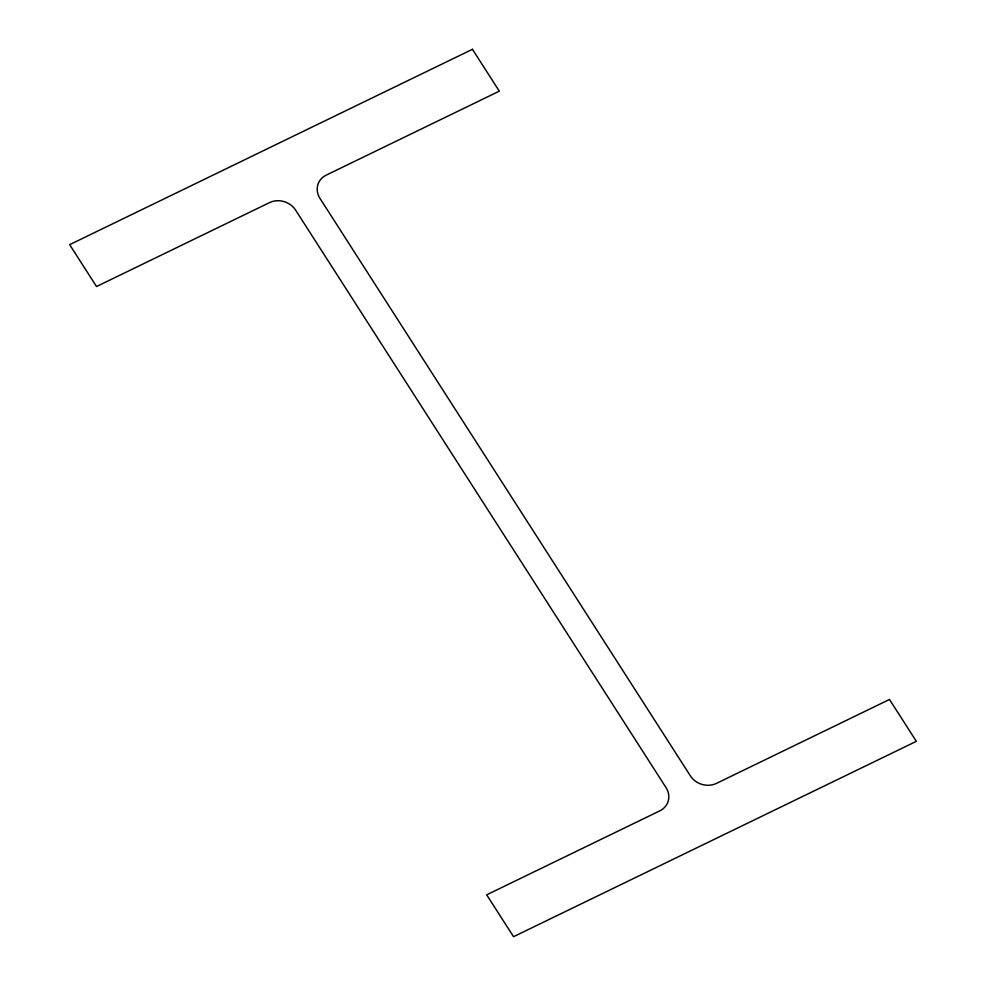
<?xml version="1.0" encoding="UTF-8"?>
<svg xmlns="http://www.w3.org/2000/svg" width="986" height="986" viewBox="0 0 986 986"><rect width="100%" height="100%" fill="white"/><g stroke="black" fill="none" stroke-linecap="round" stroke-linejoin="round"><path stroke-width="1.48" d="M472.454 49.3L69.661 244.664L96.517 286.532L269.535 202.611A19.202 17.033 19.2 0 1 295.627 210.141L666.055 787.654A19.202 17.033 19.2 0 1 659.708 810.911L486.69 894.832L513.546 936.7L916.339 741.336L889.483 699.468L716.465 783.389A19.202 17.033 19.2 0 1 690.373 775.859L319.945 198.346A19.202 17.033 19.2 0 1 326.292 175.089L499.31 91.168L472.454 49.3"/></g></svg>
